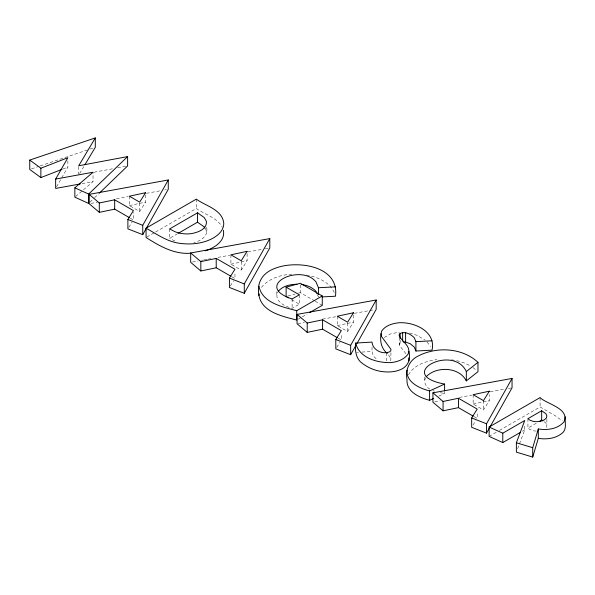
<?xml version="1.0" encoding="UTF-8"?>
<svg xmlns="http://www.w3.org/2000/svg" width="595" height="595" viewBox="0 0 595 595"><rect width="100%" height="100%" fill="white"/><g stroke="black" fill="none" stroke-linecap="round" stroke-linejoin="round"><path stroke-width="0.45" stroke-dasharray="2.98 2.23" d="M405.924 353.698L399.208 345.078L399.252 343.746L401.818 342.229M390.937 352.738L390.833 360.064L389.851 361.068M299.352 294.793L299.352 304.164L292.123 308.336C285.303 306.47 273.462 301.1 277.835 292.138M429.88 389.167C425.789 387.07 423.149 381.648 425.782 377.468M546.887 419.237L546.887 425.202L546.441 427.336L545.05 428.556M517.657 448.704L524.738 429.887L524.738 424.778M206.547 227.253C208.979 235.65 200.969 241.035 193.881 242.537M56.555 186.867L67.889 167.076L67.889 160.263M408.542 374.82C414.075 364.817 426.273 361.046 436.923 359.596M79.656 173.539L84.393 165.588M128.81 227.372L132.031 222.195M129.375 196.201L129.375 205.565L139.691 211.522L145.574 202.084L145.574 193.568M230.347 285.994L233.567 280.81M230.912 254.816L230.912 264.187L241.22 270.137L247.104 260.699L247.104 252.183M336.725 347.406L339.946 342.229M337.291 316.235L337.291 325.599L347.599 331.556L353.482 322.118L353.482 313.602M473.04 425.105L475.807 420.665M473.151 394.671L473.151 404.042L483.46 409.992L489.343 400.554L489.343 394.597M261.45 287.363C268.784 278.564 280.595 274.756 291.728 274.228M89.979 202.166L93.936 198.351M94.598 197.718L98.562 193.903M75.55 196.588L93.043 181.594L93.043 172.23M384.229 337.529L390.662 333.877L399.468 332.107M146.868 237.048L154.841 232.437M155.645 231.976L196.328 208.488C204.762 214.646 216.967 217.42 222.262 227.141M169.649 228.919L169.649 238.283L177.615 233.686M298.333 319.143L301.524 317.299M302.32 316.838L307.109 314.071M489.12 436.395L496.289 432.26M499.473 430.416L540.096 406.965L555.098 415.63L562.223 420.896M522.388 431.241L524.738 429.887M536.251 431.063A10.814 6.248 0 0 1 533.12 430.735L529.87 429.508L527.936 428.043L537.85 422.316M438.768 396.114L444.599 393.451L444.599 391.748M62.825 169.047L67.889 167.076M31.498 168.854L39.367 166.198M40.237 165.901L89.176 149.36M90.053 149.062L92.671 148.177M287.898 296.035L294.994 294.094M298.541 293.127L300.311 292.643L314.428 300.787M129.375 205.565L145.574 202.084M230.912 264.187L247.104 260.699M337.291 325.599L353.482 322.118M473.151 404.042L489.343 400.554M94.107 172.238L114.024 168.497M117.646 167.82L127.613 165.946M82.095 183.602L93.043 181.594M90.975 203.401L97.342 202.241M116.434 198.767L128.26 196.618M146.444 193.308L160.992 190.66M164.629 189.998L166.451 189.671M192.505 262.016L197.964 261.026M201.601 260.365L203.416 260.03M204.323 259.866L207.053 259.368M207.967 259.204L210.689 258.706M217.971 257.382L229.789 255.233M247.974 251.923L261.614 249.446M265.251 248.784L268.888 248.122M297.976 323.598L304.342 322.445M322.527 319.136L337.075 316.488M354.352 313.342L368.907 310.694M369.815 310.531L374.359 309.705M434.744 401.87L440.203 400.881M459.295 397.408L472.028 395.087M490.213 391.785L503.853 389.301M508.405 388.476L511.135 387.977M356.569 352.389L358.383 352.285M362.02 352.062L372.016 351.459L373.318 356.093L377.312 359.774M440.315 392.745L444.599 393.451M306.41 275.024C317.581 277.099 330.909 282.268 334.777 293.989M451.59 359.782L458.447 361.076L464.836 363.166L470.742 366.037M409.62 332.992L417.05 335.327L425.053 340.065M432.907 390.573L434.499 391.213M174.96 241.072L169.649 238.283M315.216 301.241L322.274 305.317M291.565 299.672L299.352 304.164M130.29 218.172L133.414 219.971L133.414 212.311M231.827 276.787L234.943 278.594L234.943 272.629M338.205 338.205L341.322 340.013L341.322 334.048M474.066 416.649L477.19 418.449L477.19 411.636M472.965 367.546L476.803 370.64M544.113 421.662L545.86 423.06L546.887 425.202M426.994 341.909L430.609 346.506M388.513 354.865L390.937 358.696M205.55 229.239L206.405 230.771L206.547 233.21M317.38 294.577L318.451 297.098L318.451 295.395M540.096 397.594L540.096 406.965M527.936 418.672L527.936 428.043M483.46 400.628L483.46 409.992M424.696 377.037L424.696 381.298M400.16 340.228L400.16 342.787M399.208 337.417L399.208 345.078M386.757 352.798L386.757 361.314M372.016 347.197L372.016 351.459M347.599 323.04L347.599 331.556M300.311 284.975L300.311 292.643M292.123 298.965L292.123 308.336M276.809 291.699L276.809 295.96M241.22 261.622L241.22 270.137M196.328 199.124L196.328 208.488M139.691 203.007L139.691 211.522M78.711 166.615L78.711 174.283"/><path stroke-width="0.89" d="M489.12 427.031L540.096 397.594C546.217 403.946 569.757 408.282 564.112 421.684C557.976 429.077 547.281 430.401 538.304 428.965L532.711 447.708L532.711 457.079L516.371 452.126L516.371 442.762L524.738 420.516L502.782 433.19L489.12 427.031L489.12 436.395L502.782 442.561L520.037 432.602M309.504 312.687L322.274 305.317L322.274 295.953L296.734 310.694L296.734 320.058C282.878 316.384 262.142 312.36 258.966 295.581C256.423 281.993 262.916 272.525 275.656 268.1C296.734 260.06 339.559 265.526 335.476 296.228L322.036 296.912M258.966 295.581L259.167 293.878M387.308 353.445C380.495 348.03 379.461 338.986 381.693 331.036C385.605 325.346 392.908 323.271 399.468 322.735C414.67 322.014 436.187 331.556 432.037 350.158L415.912 351.02L414.269 347.093L410.394 343.865L405.612 342.051L403.388 341.984M433.77 398.397L429.597 400.301C419.735 397.705 406.08 391.83 407.002 379.58C405.158 370.202 409.122 360.414 417.906 356.167C436.529 346.335 462.189 347.673 477.978 362.318L477.978 371.682L466.324 380.912C459.273 366.855 436.499 365.903 426.146 376.739M532.711 457.079L538.304 438.337L538.304 428.965M415.912 351.02L415.912 341.649L414.269 337.729C410.728 334.182 405.15 331.058 400.16 333.416L399.252 334.383L399.208 335.714C401.967 341.813 411.733 346.55 408.029 354.166C403.908 359.782 396.776 362.236 390.045 362.608C376.717 362.838 359.135 357.654 355.661 343.077L372.016 342.088C372.552 350.217 382.897 354.999 389.851 351.697L390.833 350.7L390.937 349.332L381.499 336.443L380.986 333.654M408.988 351.407C410.892 360.63 407.501 367.479 398.568 370.35C392.693 372.388 386.348 372.277 380.279 371.295C373.772 370.179 367.68 367.36 362.4 363.433C355.788 358.904 354.865 350.418 355.661 343.077M89.153 194.364L99.306 202.977L114.679 199.794L133.414 210.608L127.888 219.481L127.888 228.852L142.74 234.668L142.74 225.304L168.266 179.973L89.153 194.364L89.153 203.728L99.306 212.348L114.679 209.157L129.509 217.718M142.74 234.668L168.266 189.336L168.266 179.973M190.683 252.979L200.835 261.599L216.216 258.409L234.943 269.223L229.425 278.103L229.425 287.467L244.277 293.29L244.277 283.919L269.803 238.588L190.683 252.979L190.683 262.35L200.835 270.963L216.216 267.78L231.046 276.34M244.277 293.29L269.803 247.959L269.803 238.588M297.061 314.398L307.213 323.018L322.594 319.827L341.322 330.642L335.803 339.522L335.803 348.886L350.656 354.702L350.656 345.338L376.181 300.006L297.061 314.398L297.061 323.762L307.213 332.382L322.594 329.191L337.425 337.759M350.656 354.702L356.122 344.988M357.037 343.375L376.181 309.37L376.181 300.006M432.929 392.834L443.074 401.454L458.455 398.263L477.19 409.085L471.664 417.958L471.664 427.329L486.517 433.145L486.517 423.774L512.042 378.442L432.929 392.834L432.929 402.205L443.074 410.825L458.455 407.635L473.285 416.195M486.517 433.145L489.246 428.288M490.161 426.667L512.042 387.814L512.042 378.442M80.273 183.937L55.647 188.444L55.647 179.08L67.889 157.705L40.869 168.221L29.75 160.077L95.297 137.921L95.297 147.292L84.869 164.793M95.297 137.921L78.711 165.767L127.613 156.582L127.613 165.946L99.216 193.271M278.185 291.416C282.655 285.89 290.256 284.343 297.024 284.246M55.647 179.08L93.043 172.23L74.851 187.819L74.851 197.183L88.655 203.43L88.655 194.067L127.613 156.582M466.324 380.912L466.324 371.54L477.978 362.318M146.065 228.138L196.328 199.124C205.617 206.041 222.485 209.507 223.78 223.385C223.817 229.886 218.826 234.824 213.546 237.866C203.453 243.608 191.456 244.843 180.084 243.362C167.418 241.882 156.857 234.244 146.065 228.138L146.065 237.502C159.43 246.003 174.246 254.586 190.712 253.217M197.525 212.817L169.649 228.919L174.96 231.7A20.624 11.907 0 0 0 190.14 233.783C196.714 232.898 207.179 229.655 206.405 221.4L204.263 217.577L197.525 212.817L197.525 222.188L178.411 233.225M541.666 410.751L527.936 418.672L529.87 420.144L533.12 421.372A10.814 6.248 0 0 0 544.351 419.795L546.441 417.965L546.887 415.831L545.86 413.689L541.666 410.751L541.666 420.115L539.375 421.438M407.002 370.216C406.08 382.466 419.735 388.334 429.597 390.937L444.599 384.08L444.599 390.893M29.75 160.077L29.75 169.449L40.869 177.593L61.977 169.374M205.238 250.807C214.103 248.175 225.691 241.109 223.356 230.295M288.456 297.872L286.121 296.526L286.121 287.154L300.311 283.272L322.274 295.953M415.912 341.649L432.037 340.786M286.121 287.154L299.352 294.793L292.123 298.965C252.444 285.905 300.587 262.901 315.952 281.844L318.451 287.727L335.476 286.864M538.304 438.337C546.396 439.653 555.388 438.627 561.963 433.368C567.288 429.434 564.64 422.257 565.25 416.731M444.599 384.08C393.994 374.575 453.167 343.293 466.324 371.54M301.152 284.462C306.685 285.02 312.011 287.214 315.952 291.215L317.023 293.737M296.734 310.694C282.878 307.013 262.142 302.989 258.966 286.217M516.371 442.762L532.711 447.708M127.888 219.481L142.74 225.304M229.425 278.103L244.277 283.919M335.803 339.522L350.656 345.338M471.664 417.958L486.517 423.774M74.851 187.819L88.655 194.067M541.666 420.115L542.908 420.836M197.525 222.188L204.263 226.94L205.119 228.473M408.668 357.87L408.988 360.771M502.782 433.19L502.782 442.561M458.455 398.263L458.455 407.635M443.074 401.454L443.074 410.825M429.597 390.937L429.597 400.301M405.612 332.687L405.612 342.051M402.644 332.59L402.644 341.106M400.16 333.416L400.16 338.525M322.594 319.827L322.594 329.191M318.451 287.727L318.451 294.54M307.213 323.018L307.213 332.382M216.216 258.409L216.216 267.78M200.835 261.599L200.835 270.963M114.679 199.794L114.679 209.157M99.306 202.977L99.306 212.348M40.869 168.221L40.869 177.593M145.574 192.713L139.691 202.151L129.375 196.201L145.574 192.713M247.104 251.335L241.22 260.774L230.912 254.816L247.104 251.335M353.482 312.754L347.599 322.185L337.291 316.235L353.482 312.754M489.343 391.19L483.46 400.628L473.151 394.671L489.343 391.19"/></g></svg>
